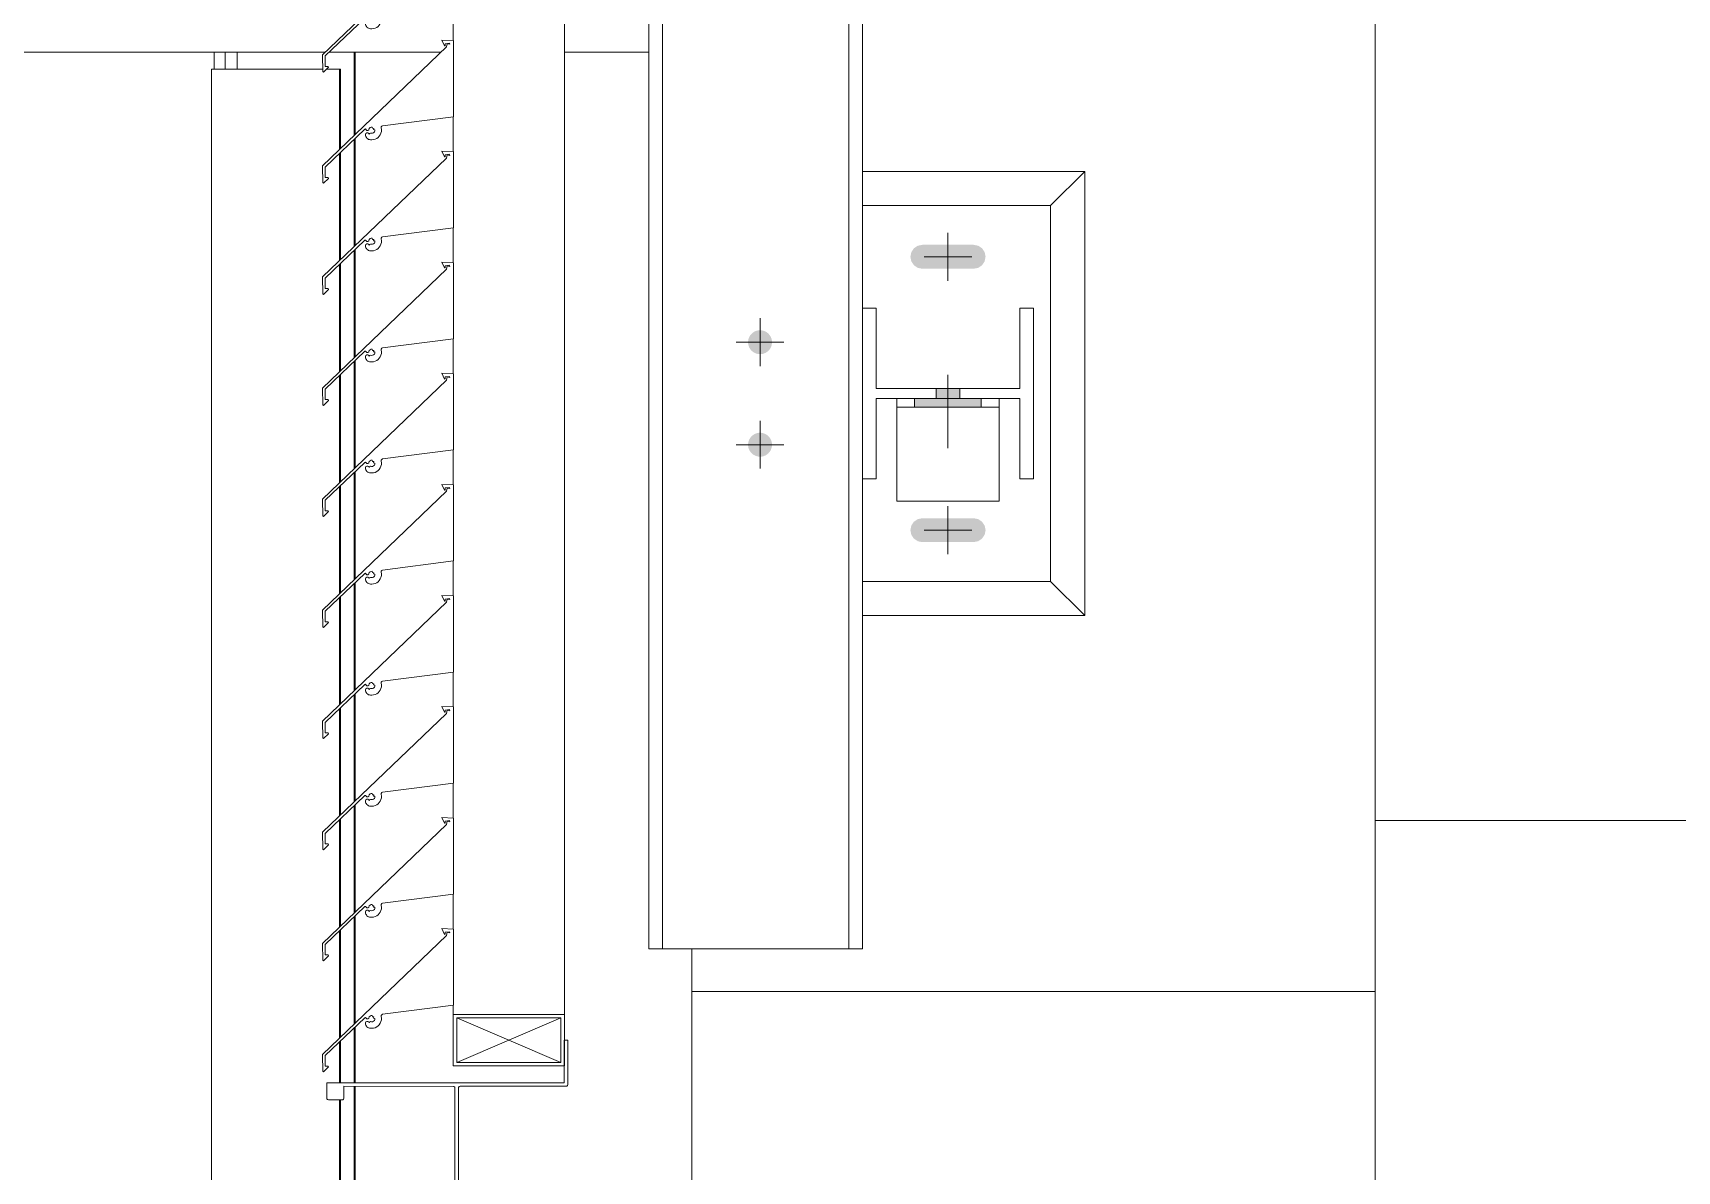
# Model space of a CAD drawing. Header units: millimetres. Extents: x -220592 to 404889, y -217665 to 38245.
# Drawn here: x -985.87 to -976.25, y -1195.44 to -1188.78 of the extents above; entities that cross this region are included whole.
import ezdxf

# ---------------------------------------------------------------- set-up
doc = ezdxf.new("R2010")
doc.units = ezdxf.units.MM
doc.linetypes.add('XKITLINE00', pattern=[0])
doc.layers.add('000 - 0_HIDE_OBJ_FRAMING_DEF_SUB_1', color=1, linetype='Continuous')
doc.layers.add('Part', color=2, linetype='Continuous', lineweight=0)

# ---------------------------------------------------------------- blocks, each defined once
blk = doc.blocks.new('*A13471')
at = {"layer": '000 - 0_HIDE_OBJ_FRAMING_DEF_SUB_1', "linetype": 'XKITLINE00', "lineweight": 0}
blk.add_line((-166.903352, 214.690805), (-166.903352, 242.6885), dxfattribs=at)
blk = doc.blocks.new('*A13473')
at = {"layer": '000 - 0_HIDE_OBJ_FRAMING_DEF_SUB_1', "linetype": 'XKITLINE00', "lineweight": 0}
for p, q in [((-166.903352, 214.690805), (-166.903349, 247.090805)), ((-170.903352, 214.690805), (-170.903352, 214.940805))]:
    blk.add_line(p, q, dxfattribs=at)
blk = doc.blocks.new('*A14626')
at = {"layer": '000 - 0_HIDE_OBJ_FRAMING_DEF_SUB_1', "linetype": 'XKITLINE00', "lineweight": 0}
for p, q in [((-166.903349, 214.690805), (-166.903349, 215.690805)), ((-166.903349, 215.690805), (-87.063349, 215.690805))]:
    blk.add_line(p, q, dxfattribs=at)
blk = doc.blocks.new('*A14683')
at = {"layer": '000 - 0_HIDE_OBJ_FRAMING_DEF_SUB_1', "linetype": 'XKITLINE00', "lineweight": 0}
for p, q in [((-170.903349, 214.690805), (-166.903349, 214.690805)), ((-170.903349, 212.690805), (-170.903349, 214.690805)), ((-166.903349, 214.690805), (-166.903349, 212.690805)), ((-166.903349, 212.690805), (-170.903349, 212.690805))]:
    blk.add_line(p, q, dxfattribs=at)
blk = doc.blocks.new('*A14736')
at = {"layer": '000 - 0_HIDE_OBJ_FRAMING_DEF_SUB_1', "linetype": 'XKITLINE00', "lineweight": 0}
for p, q in [((-171.153485, 242.190805), (-171.153485, 214.940805)), ((-171.073485, 214.940805), (-171.073485, 242.190805)), ((-169.983485, 214.940805), (-169.983485, 242.190805)), ((-169.903485, 218.690805), (-169.903485, 238.690805)), ((-169.903485, 214.940805), (-169.903485, 217.690805)), ((-169.903485, 214.940805), (-171.153485, 214.940805))]:
    blk.add_line(p, q, dxfattribs=at)
blk = doc.blocks.new('*A14750')
at = {"layer": '000 - 0_HIDE_OBJ_FRAMING_DEF_SUB_1', "linetype": 'XKITLINE00', "lineweight": 0}
for p, q in [((-173.697937, 220.088511), (-173.697937, 220.188511)), ((-173.633058, 220.088511), (-173.633058, 220.188511)), ((-173.562852, 220.088511), (-173.562852, 220.188511)), ((-172.87913, 219.699453), (-172.87913, 220.188511)), ((-172.873025, 219.705315), (-172.873025, 220.188511)), ((-173.713199, 207.288511), (-173.713199, 220.088511)), ((-173.713199, 220.088511), (-173.062908, 220.088511)), ((-172.958493, 220.088511), (-173.040701, 220.088511)), ((-172.964598, 219.617389), (-172.964598, 220.088511)), ((-172.958493, 219.62325), (-172.958493, 220.088511)), ((-172.958493, 218.97325), (-172.958493, 219.602286)), ((-172.87913, 219.049453), (-172.87913, 219.678347)), ((-172.873025, 219.055315), (-172.873025, 219.684198)), ((-172.964598, 218.967389), (-172.964598, 219.596435)), ((-172.87913, 218.399453), (-172.87913, 219.028347)), ((-172.873025, 218.405315), (-172.873025, 219.034198)), ((-172.964598, 218.317389), (-172.964598, 218.946435)), ((-172.958493, 218.32325), (-172.958493, 218.952286)), ((-172.87913, 217.749453), (-172.87913, 218.378347)), ((-172.873025, 217.755315), (-172.873025, 218.384198)), ((-172.964598, 217.667389), (-172.964598, 218.296435)), ((-172.958493, 217.67325), (-172.958493, 218.302286)), ((-172.87913, 217.099453), (-172.87913, 217.728347)), ((-172.873025, 217.105315), (-172.873025, 217.734198)), ((-172.964598, 217.017389), (-172.964598, 217.646435)), ((-172.958493, 217.02325), (-172.958493, 217.652286)), ((-172.87913, 216.449453), (-172.87913, 217.078347)), ((-172.873025, 216.455315), (-172.873025, 217.084198)), ((-172.964598, 216.367389), (-172.964598, 216.996435)), ((-172.958493, 216.37325), (-172.958493, 217.002286)), ((-172.87913, 215.799453), (-172.87913, 216.428347)), ((-172.873025, 215.805315), (-172.873025, 216.434198)), ((-172.964598, 215.717389), (-172.964598, 216.346435)), ((-172.958493, 215.72325), (-172.958493, 216.352286)), ((-172.87913, 215.149453), (-172.87913, 215.778347)), ((-172.873025, 215.155315), (-172.873025, 215.784198)), ((-172.964598, 215.067389), (-172.964598, 215.696435)), ((-172.958493, 215.07325), (-172.958493, 215.702286)), ((-172.87913, 214.499453), (-172.87913, 215.128347)), ((-172.873025, 214.505315), (-172.873025, 215.134198)), ((-172.964598, 214.417389), (-172.964598, 215.046435)), ((-172.958493, 214.42325), (-172.958493, 215.052286)), ((-172.87913, 214.156245), (-172.87913, 214.478347)), ((-172.873025, 214.156244), (-172.873025, 214.484198)), ((-172.964598, 214.15626), (-172.964598, 214.396435)), ((-172.958493, 214.156259), (-172.958493, 214.402286)), ((-172.87913, 213.176245), (-172.87913, 214.136174)), ((-172.873025, 213.176244), (-172.873025, 214.136166)), ((-172.964598, 213.256119), (-172.964598, 214.056845)), ((-172.958493, 213.256174), (-172.958493, 214.056899))]:
    blk.add_line(p, q, dxfattribs=at)
blk = doc.blocks.new('*A14761')
at = {"layer": 'Part', "linetype": 'XKITLINE00', "lineweight": 0}
for p, q in [((-171.648652, 214.556249), (-171.648652, 227.756135)), ((-172.298652, 220.256131), (-172.298652, 220.460427)), ((-172.298652, 219.606131), (-172.298652, 219.810427)), ((-172.298652, 218.956131), (-172.298652, 219.160427)), ((-172.298652, 218.306131), (-172.298652, 218.510427)), ((-172.298652, 217.656131), (-172.298652, 217.860427)), ((-172.298652, 217.006131), (-172.298652, 217.210427)), ((-172.298652, 216.356131), (-172.298652, 216.560427)), ((-172.298652, 215.706131), (-172.298652, 215.910427)), ((-172.298652, 215.056131), (-172.298652, 215.260427)), ((-172.298652, 214.556249), (-172.298652, 214.610427))]:
    blk.add_line(p, q, dxfattribs=at)
blk = doc.blocks.new('*A14762')
at = {"layer": '000 - 0_HIDE_OBJ_FRAMING_DEF_SUB_1', "linetype": 'XKITLINE00', "lineweight": 0}
for p, q in [((-169.703485, 218.160805), (-169.703485, 217.560805)), ((-169.103485, 218.160805), (-169.103485, 217.560805)), ((-169.703485, 218.110805), (-169.103485, 218.110805)), ((-169.703485, 217.560805), (-169.103485, 217.560805))]:
    blk.add_line(p, q, dxfattribs=at)
blk = doc.blocks.new('*A14763')
at = {"layer": '000 - 0_HIDE_OBJ_FRAMING_DEF_SUB_1', "linetype": 'XKITLINE00', "lineweight": 0}
for p, q in [((-168.803485, 219.290805), (-169.903485, 219.290805)), ((-168.803485, 217.090805), (-168.803485, 219.290805)), ((-169.903485, 217.090805), (-168.803485, 217.090805))]:
    blk.add_line(p, q, dxfattribs=at)
blk = doc.blocks.new('*A14764')
at = {"layer": '000 - 0_HIDE_OBJ_FRAMING_DEF_SUB_1', "linetype": 'XKITLINE00', "lineweight": 0}
for p, q in [((-168.603485, 219.490805), (-169.903485, 219.490805)), ((-168.803485, 219.290805), (-168.603485, 219.490805)), ((-168.603485, 219.490805), (-168.603485, 216.890805)), ((-168.803485, 217.090805), (-168.603485, 216.890805)), ((-168.603485, 216.890805), (-169.903485, 216.890805))]:
    blk.add_line(p, q, dxfattribs=at)
blk = doc.blocks.new('*A14765')
at = {"layer": '000 - 0_HIDE_OBJ_FRAMING_DEF_SUB_1'}
for points in [[(-169.6182, 218.964), (-169.6235, 218.9908), (-169.6182, 219.0176), (-169.603, 219.0403), (-169.5803, 219.0555), (-169.5535, 219.0608), (-169.2535, 219.0608), (-169.2267, 219.0555), (-169.204, 219.0403), (-169.1888, 219.0176), (-169.1835, 218.9908), (-169.1888, 218.964), (-169.204, 218.9413), (-169.2267, 218.9261), (-169.2535, 218.9208), (-169.5535, 218.9208), (-169.5803, 218.9261), (-169.603, 218.9413)], [(-169.6182, 217.364), (-169.6235, 217.3908), (-169.6182, 217.4176), (-169.603, 217.4403), (-169.5803, 217.4555), (-169.5535, 217.4608), (-169.2535, 217.4608), (-169.2267, 217.4555), (-169.204, 217.4403), (-169.1888, 217.4176), (-169.1835, 217.3908), (-169.1888, 217.364), (-169.204, 217.3413), (-169.2267, 217.3261), (-169.2535, 217.3208), (-169.5535, 217.3208), (-169.5803, 217.3261), (-169.603, 217.3413)]]:
    blk.add_hatch(color=256, dxfattribs=at).paths.add_polyline_path(points, flags=17)
at = {"layer": '000 - 0_HIDE_OBJ_FRAMING_DEF_SUB_1', "linetype": 'XKITLINE00', "lineweight": 0}
for p, q in [((-169.4035, 218.8508), (-169.4035, 219.1308)), ((-169.2635, 218.9908), (-169.5435, 218.9908)), ((-169.4035, 217.2508), (-169.4035, 217.5308)), ((-169.2635, 217.3908), (-169.5435, 217.3908))]:
    blk.add_line(p, q, dxfattribs=at)
blk = doc.blocks.new('*A14766')
at = {"layer": '000 - 0_HIDE_OBJ_FRAMING_DEF_SUB_1'}
for points in [[(-169.2085, 218.1608), (-169.2085, 218.1108), (-169.5985, 218.1108), (-169.5985, 218.1608)], [(-169.3335, 218.2208), (-169.3335, 218.1608), (-169.4735, 218.1608), (-169.4735, 218.2208)]]:
    blk.add_hatch(color=256, dxfattribs=at).paths.add_polyline_path(points, flags=17)
at = {"layer": '000 - 0_HIDE_OBJ_FRAMING_DEF_SUB_1', "linetype": 'XKITLINE00', "lineweight": 0}
for p, q in [((-169.4035, 218.3), (-169.4035, 217.8708)), ((-169.5985, 218.1608), (-169.5985, 218.1108)), ((-169.4735, 218.2208), (-169.4735, 218.1608)), ((-169.3335, 218.2208), (-169.3335, 218.1608)), ((-169.2085, 218.1608), (-169.2085, 218.1108))]:
    blk.add_line(p, q, dxfattribs=at)
blk = doc.blocks.new('*A14771')
at = {"layer": '000 - 0_HIDE_OBJ_FRAMING_DEF_SUB_1'}
for points in [[(-170.5103, 218.4211), (-170.5171, 218.4221), (-170.5238, 218.4238), (-170.5303, 218.4261), (-170.5365, 218.4291), (-170.5424, 218.4326), (-170.5479, 218.4367), (-170.553, 218.4413), (-170.5576, 218.4464), (-170.5617, 218.4519), (-170.5652, 218.4578), (-170.5682, 218.464), (-170.5705, 218.4705), (-170.5721, 218.4771), (-170.5731, 218.4839), (-170.5735, 218.4908), (-170.5731, 218.4977), (-170.5721, 218.5045), (-170.5705, 218.5111), (-170.5682, 218.5176), (-170.5652, 218.5238), (-170.5617, 218.5297), (-170.5576, 218.5352), (-170.553, 218.5403), (-170.5479, 218.5449), (-170.5424, 218.549), (-170.5365, 218.5525), (-170.5303, 218.5555), (-170.5238, 218.5578), (-170.5171, 218.5595), (-170.5103, 218.5605), (-170.5035, 218.5608), (-170.4966, 218.5605), (-170.4898, 218.5595), (-170.4832, 218.5578), (-170.4767, 218.5555), (-170.4705, 218.5525), (-170.4646, 218.549), (-170.4591, 218.5449), (-170.454, 218.5403), (-170.4494, 218.5352), (-170.4453, 218.5297), (-170.4418, 218.5238), (-170.4388, 218.5176), (-170.4365, 218.5111), (-170.4348, 218.5045), (-170.4338, 218.4977), (-170.4335, 218.4908), (-170.4338, 218.4839), (-170.4348, 218.4771), (-170.4365, 218.4705), (-170.4388, 218.464), (-170.4418, 218.4578), (-170.4453, 218.4519), (-170.4494, 218.4464), (-170.454, 218.4413), (-170.4591, 218.4367), (-170.4646, 218.4326), (-170.4705, 218.4291), (-170.4767, 218.4261), (-170.4832, 218.4238), (-170.4898, 218.4221), (-170.4966, 218.4211), (-170.5035, 218.4208)], [(-170.5103, 217.8211), (-170.5171, 217.8221), (-170.5238, 217.8238), (-170.5303, 217.8261), (-170.5365, 217.8291), (-170.5424, 217.8326), (-170.5479, 217.8367), (-170.553, 217.8413), (-170.5576, 217.8464), (-170.5617, 217.8519), (-170.5652, 217.8578), (-170.5682, 217.864), (-170.5705, 217.8705), (-170.5721, 217.8771), (-170.5731, 217.8839), (-170.5735, 217.8908), (-170.5731, 217.8977), (-170.5721, 217.9045), (-170.5705, 217.9111), (-170.5682, 217.9176), (-170.5652, 217.9238), (-170.5617, 217.9297), (-170.5576, 217.9352), (-170.553, 217.9403), (-170.5479, 217.9449), (-170.5424, 217.949), (-170.5365, 217.9525), (-170.5303, 217.9555), (-170.5238, 217.9578), (-170.5171, 217.9595), (-170.5103, 217.9605), (-170.5035, 217.9608), (-170.4966, 217.9605), (-170.4898, 217.9595), (-170.4832, 217.9578), (-170.4767, 217.9555), (-170.4705, 217.9525), (-170.4646, 217.949), (-170.4591, 217.9449), (-170.454, 217.9403), (-170.4494, 217.9352), (-170.4453, 217.9297), (-170.4418, 217.9238), (-170.4388, 217.9176), (-170.4365, 217.9111), (-170.4348, 217.9045), (-170.4338, 217.8977), (-170.4335, 217.8908), (-170.4338, 217.8839), (-170.4348, 217.8771), (-170.4365, 217.8705), (-170.4388, 217.864), (-170.4418, 217.8578), (-170.4453, 217.8519), (-170.4494, 217.8464), (-170.454, 217.8413), (-170.4591, 217.8367), (-170.4646, 217.8326), (-170.4705, 217.8291), (-170.4767, 217.8261), (-170.4832, 217.8238), (-170.4898, 217.8221), (-170.4966, 217.8211), (-170.5035, 217.8208)]]:
    blk.add_hatch(color=256, dxfattribs=at).paths.add_polyline_path(points, flags=17)
at = {"layer": '000 - 0_HIDE_OBJ_FRAMING_DEF_SUB_1', "linetype": 'XKITLINE00', "lineweight": 0}
for p, q in [((-170.5035, 218.3508), (-170.5035, 218.6308)), ((-170.3635, 218.4908), (-170.6435, 218.4908)), ((-170.5035, 217.7508), (-170.5035, 218.0308)), ((-170.3635, 217.8908), (-170.6435, 217.8908))]:
    blk.add_line(p, q, dxfattribs=at)
blk = doc.blocks.new('*A14773')
at = {"layer": '000 - 0_HIDE_OBJ_FRAMING_DEF_SUB_1', "linetype": 'XKITLINE00', "lineweight": 0}
for p, q in [((-169.823485, 218.690805), (-169.903485, 218.690805)), ((-169.903485, 218.690805), (-169.903485, 217.690805)), ((-169.823485, 218.220805), (-169.823485, 218.690805)), ((-168.903485, 218.690805), (-168.983485, 218.690805)), ((-168.983485, 218.690805), (-168.983485, 218.220805)), ((-168.903485, 217.690805), (-168.903485, 218.690805)), ((-168.983485, 218.220805), (-169.823485, 218.220805)), ((-169.823485, 217.690805), (-169.823485, 218.160805)), ((-169.823485, 218.160805), (-168.983485, 218.160805)), ((-168.983485, 218.160805), (-168.983485, 217.690805)), ((-169.903485, 217.690805), (-169.823485, 217.690805)), ((-168.983485, 217.690805), (-168.903485, 217.690805))]:
    blk.add_line(p, q, dxfattribs=at)
blk = doc.blocks.new('*A14790')
at = {"layer": '000 - 0_HIDE_OBJ_FRAMING_DEF_SUB_1', "linetype": 'XKITLINE00', "lineweight": 0}
for p, q in [((-184.211249, 220.188511), (-173.046746, 220.188511)), ((-173.025037, 220.188511), (-172.369788, 220.188511)), ((-171.648652, 220.188511), (-171.153485, 220.188511))]:
    blk.add_line(p, q, dxfattribs=at)
blk = doc.blocks.new('*A14820')
at = {"layer": 'Part', "linetype": 'XKITLINE00', "lineweight": 0}
for p, q in [((-172.338255, 215.018789), (-173.063377, 214.322543)), ((-172.298462, 215.056123), (-172.366148, 215.058745)), ((-172.366148, 215.058745), (-172.350613, 215.025258)), ((-172.350613, 215.025258), (-172.34549, 215.02567)), ((-172.34549, 215.02567), (-172.345361, 215.037861)), ((-172.345361, 215.037861), (-172.320378, 215.041001)), ((-172.335358, 215.037332), (-172.338255, 215.018789)), ((-172.335358, 215.037332), (-172.318342, 215.034428)), ((-172.320378, 215.041001), (-172.318342, 215.034428)), ((-172.298455, 214.610453), (-172.298462, 215.056123)), ((-172.712461, 214.557423), (-172.298455, 214.610453)), ((-173.048341, 214.316176), (-172.817326, 214.537579)), ((-172.817326, 214.537579), (-172.812166, 214.538671)), ((-172.810019, 214.512761), (-172.812659, 214.507287)), ((-172.812659, 214.507287), (-172.812163, 214.499517)), ((-172.812166, 214.538671), (-172.808512, 214.534044)), ((-172.804875, 214.515998), (-172.810019, 214.512761)), ((-172.808512, 214.534044), (-172.804048, 214.53019)), ((-172.798797, 214.51601), (-172.804875, 214.515998)), ((-172.804048, 214.53019), (-172.798154, 214.530396)), ((-172.793641, 214.512792), (-172.798797, 214.51601)), ((-172.798154, 214.530396), (-172.793971, 214.534553)), ((-172.793971, 214.534553), (-172.790857, 214.542126)), ((-172.790699, 214.50732), (-172.793641, 214.512792)), ((-172.790857, 214.542126), (-172.78619, 214.546913)), ((-172.788669, 214.512301), (-172.790699, 214.50732)), ((-172.783858, 214.514708), (-172.788669, 214.512301)), ((-172.78619, 214.546913), (-172.780114, 214.549703)), ((-172.77794, 214.513803), (-172.783858, 214.514708)), ((-172.780114, 214.549703), (-172.773442, 214.550125)), ((-172.77144, 214.514147), (-172.77794, 214.513803)), ((-172.773442, 214.550125), (-172.77112, 214.542735)), ((-172.765472, 214.516745), (-172.77144, 214.514147)), ((-172.77112, 214.542735), (-172.763955, 214.541791)), ((-172.76079, 214.521267), (-172.765472, 214.516745)), ((-172.763955, 214.541791), (-172.765124, 214.534731)), ((-172.765124, 214.534731), (-172.757418, 214.533625)), ((-172.757988, 214.527141), (-172.76079, 214.521267)), ((-172.757418, 214.533625), (-172.757988, 214.527141)), ((-172.731662, 214.49681), (-172.726022, 214.50536)), ((-172.726022, 214.50536), (-172.722024, 214.51479)), ((-172.722024, 214.51479), (-172.719801, 214.524789)), ((-172.720912, 214.545159), (-172.720672, 214.550681)), ((-172.719426, 214.535025), (-172.720912, 214.545159)), ((-172.720672, 214.550681), (-172.717536, 214.555233)), ((-172.719801, 214.524789), (-172.719426, 214.535025)), ((-172.717536, 214.555233), (-172.712461, 214.557423)), ((-172.812163, 214.499517), (-172.810428, 214.494021)), ((-172.810428, 214.494021), (-172.807674, 214.488958)), ((-172.807674, 214.488958), (-172.804002, 214.484515)), ((-172.804002, 214.484515), (-172.799549, 214.480857)), ((-172.799549, 214.480857), (-172.794479, 214.478117)), ((-172.794479, 214.478117), (-172.788978, 214.476398)), ((-172.788978, 214.476398), (-172.78325, 214.475762)), ((-172.78325, 214.475762), (-172.776451, 214.475664)), ((-172.776451, 214.475664), (-172.766238, 214.476449)), ((-172.766238, 214.476449), (-172.756337, 214.479072)), ((-172.756337, 214.479072), (-172.747074, 214.483445)), ((-172.747074, 214.483445), (-172.738758, 214.489423)), ((-172.738758, 214.489423), (-172.731662, 214.49681)), ((-173.063377, 214.322543), (-173.062824, 214.223392)), ((-173.047999, 214.25483), (-173.048341, 214.316176)), ((-173.062824, 214.223392), (-173.058143, 214.220923)), ((-173.058143, 214.220923), (-173.029494, 214.249812)), ((-173.030579, 214.254733), (-173.047999, 214.25483)), ((-173.029494, 214.249812), (-173.030579, 214.254733))]:
    blk.add_line(p, q, dxfattribs=at)
blk = doc.blocks.new('*A14821')
at = {"layer": 'Part', "linetype": 'XKITLINE00', "lineweight": 0}
for p, q in [((-172.338255, 215.668789), (-173.063377, 214.972543)), ((-172.298462, 215.706123), (-172.366148, 215.708745)), ((-172.366148, 215.708745), (-172.350613, 215.675258)), ((-172.350613, 215.675258), (-172.34549, 215.67567)), ((-172.34549, 215.67567), (-172.345361, 215.687861)), ((-172.345361, 215.687861), (-172.320378, 215.691001)), ((-172.335358, 215.687332), (-172.338255, 215.668789)), ((-172.335358, 215.687332), (-172.318342, 215.684428)), ((-172.320378, 215.691001), (-172.318342, 215.684428)), ((-172.298455, 215.260453), (-172.298462, 215.706123)), ((-173.048341, 214.966176), (-172.817326, 215.187579)), ((-172.817326, 215.187579), (-172.812166, 215.188671)), ((-172.812166, 215.188671), (-172.808512, 215.184044)), ((-172.808512, 215.184044), (-172.804048, 215.18019)), ((-172.804048, 215.18019), (-172.798154, 215.180396)), ((-172.798154, 215.180396), (-172.793971, 215.184553)), ((-172.793971, 215.184553), (-172.790857, 215.192126)), ((-172.790857, 215.192126), (-172.78619, 215.196913)), ((-172.78619, 215.196913), (-172.780114, 215.199703)), ((-172.780114, 215.199703), (-172.773442, 215.200125)), ((-172.773442, 215.200125), (-172.77112, 215.192735)), ((-172.77112, 215.192735), (-172.763955, 215.191791)), ((-172.763955, 215.191791), (-172.765124, 215.184731)), ((-172.765124, 215.184731), (-172.757418, 215.183625)), ((-172.757988, 215.177141), (-172.76079, 215.171267)), ((-172.757418, 215.183625), (-172.757988, 215.177141)), ((-172.720912, 215.195159), (-172.720672, 215.200681)), ((-172.719426, 215.185025), (-172.720912, 215.195159)), ((-172.720672, 215.200681), (-172.717536, 215.205233)), ((-172.719801, 215.174789), (-172.719426, 215.185025)), ((-172.717536, 215.205233), (-172.712461, 215.207423)), ((-172.712461, 215.207423), (-172.298455, 215.260453)), ((-172.810019, 215.162761), (-172.812659, 215.157287)), ((-172.812659, 215.157287), (-172.812163, 215.149517)), ((-172.812163, 215.149517), (-172.810428, 215.144021)), ((-172.810428, 215.144021), (-172.807674, 215.138958)), ((-172.804875, 215.165998), (-172.810019, 215.162761)), ((-172.807674, 215.138958), (-172.804002, 215.134515)), ((-172.798797, 215.16601), (-172.804875, 215.165998)), ((-172.804002, 215.134515), (-172.799549, 215.130857)), ((-172.799549, 215.130857), (-172.794479, 215.128117)), ((-172.793641, 215.162792), (-172.798797, 215.16601)), ((-172.794479, 215.128117), (-172.788978, 215.126398)), ((-172.790699, 215.15732), (-172.793641, 215.162792)), ((-172.788669, 215.162301), (-172.790699, 215.15732)), ((-172.788978, 215.126398), (-172.78325, 215.125762)), ((-172.783858, 215.164708), (-172.788669, 215.162301)), ((-172.77794, 215.163803), (-172.783858, 215.164708)), ((-172.78325, 215.125762), (-172.776451, 215.125664)), ((-172.77144, 215.164147), (-172.77794, 215.163803)), ((-172.776451, 215.125664), (-172.766238, 215.126449)), ((-172.765472, 215.166745), (-172.77144, 215.164147)), ((-172.766238, 215.126449), (-172.756337, 215.129072)), ((-172.76079, 215.171267), (-172.765472, 215.166745)), ((-172.756337, 215.129072), (-172.747074, 215.133445)), ((-172.747074, 215.133445), (-172.738758, 215.139423)), ((-172.738758, 215.139423), (-172.731662, 215.14681)), ((-172.731662, 215.14681), (-172.726022, 215.15536)), ((-172.726022, 215.15536), (-172.722024, 215.16479)), ((-172.722024, 215.16479), (-172.719801, 215.174789)), ((-173.063377, 214.972543), (-173.062824, 214.873392)), ((-173.058143, 214.870923), (-173.029494, 214.899812)), ((-173.047999, 214.90483), (-173.048341, 214.966176)), ((-173.030579, 214.904733), (-173.047999, 214.90483)), ((-173.029494, 214.899812), (-173.030579, 214.904733)), ((-173.062824, 214.873392), (-173.058143, 214.870923))]:
    blk.add_line(p, q, dxfattribs=at)
blk = doc.blocks.new('*A14822')
at = {"layer": 'Part', "linetype": 'XKITLINE00', "lineweight": 0}
for p, q in [((-172.298462, 216.356123), (-172.366148, 216.358745)), ((-172.366148, 216.358745), (-172.350613, 216.325258)), ((-172.34549, 216.32567), (-172.345361, 216.337861)), ((-172.345361, 216.337861), (-172.320378, 216.341001)), ((-172.335358, 216.337332), (-172.338255, 216.318789)), ((-172.335358, 216.337332), (-172.318342, 216.334428)), ((-172.320378, 216.341001), (-172.318342, 216.334428)), ((-172.298455, 215.910453), (-172.298462, 216.356123)), ((-172.338255, 216.318789), (-173.063377, 215.622543)), ((-172.350613, 216.325258), (-172.34549, 216.32567)), ((-172.78619, 215.846913), (-172.780114, 215.849703)), ((-172.780114, 215.849703), (-172.773442, 215.850125)), ((-172.773442, 215.850125), (-172.77112, 215.842735)), ((-172.720912, 215.845159), (-172.720672, 215.850681)), ((-172.720672, 215.850681), (-172.717536, 215.855233)), ((-172.717536, 215.855233), (-172.712461, 215.857423)), ((-172.712461, 215.857423), (-172.298455, 215.910453)), ((-173.048341, 215.616176), (-172.817326, 215.837579)), ((-172.817326, 215.837579), (-172.812166, 215.838671)), ((-172.810019, 215.812761), (-172.812659, 215.807287)), ((-172.812659, 215.807287), (-172.812163, 215.799517)), ((-172.812166, 215.838671), (-172.808512, 215.834044)), ((-172.812163, 215.799517), (-172.810428, 215.794021)), ((-172.810428, 215.794021), (-172.807674, 215.788958)), ((-172.804875, 215.815998), (-172.810019, 215.812761)), ((-172.808512, 215.834044), (-172.804048, 215.83019)), ((-172.807674, 215.788958), (-172.804002, 215.784515)), ((-172.798797, 215.81601), (-172.804875, 215.815998)), ((-172.804048, 215.83019), (-172.798154, 215.830396)), ((-172.804002, 215.784515), (-172.799549, 215.780857)), ((-172.799549, 215.780857), (-172.794479, 215.778117)), ((-172.793641, 215.812792), (-172.798797, 215.81601)), ((-172.798154, 215.830396), (-172.793971, 215.834553)), ((-172.794479, 215.778117), (-172.788978, 215.776398)), ((-172.793971, 215.834553), (-172.790857, 215.842126)), ((-172.790699, 215.80732), (-172.793641, 215.812792)), ((-172.790857, 215.842126), (-172.78619, 215.846913)), ((-172.788669, 215.812301), (-172.790699, 215.80732)), ((-172.788978, 215.776398), (-172.78325, 215.775762)), ((-172.783858, 215.814708), (-172.788669, 215.812301)), ((-172.77794, 215.813803), (-172.783858, 215.814708)), ((-172.78325, 215.775762), (-172.776451, 215.775664)), ((-172.77144, 215.814147), (-172.77794, 215.813803)), ((-172.776451, 215.775664), (-172.766238, 215.776449)), ((-172.765472, 215.816745), (-172.77144, 215.814147)), ((-172.77112, 215.842735), (-172.763955, 215.841791)), ((-172.766238, 215.776449), (-172.756337, 215.779072)), ((-172.76079, 215.821267), (-172.765472, 215.816745)), ((-172.763955, 215.841791), (-172.765124, 215.834731)), ((-172.765124, 215.834731), (-172.757418, 215.833625)), ((-172.757988, 215.827141), (-172.76079, 215.821267)), ((-172.757418, 215.833625), (-172.757988, 215.827141)), ((-172.756337, 215.779072), (-172.747074, 215.783445)), ((-172.747074, 215.783445), (-172.738758, 215.789423)), ((-172.738758, 215.789423), (-172.731662, 215.79681)), ((-172.731662, 215.79681), (-172.726022, 215.80536)), ((-172.726022, 215.80536), (-172.722024, 215.81479)), ((-172.722024, 215.81479), (-172.719801, 215.824789)), ((-172.719426, 215.835025), (-172.720912, 215.845159)), ((-172.719801, 215.824789), (-172.719426, 215.835025)), ((-173.063377, 215.622543), (-173.062824, 215.523392)), ((-173.047999, 215.55483), (-173.048341, 215.616176)), ((-173.062824, 215.523392), (-173.058143, 215.520923)), ((-173.058143, 215.520923), (-173.029494, 215.549812)), ((-173.030579, 215.554733), (-173.047999, 215.55483)), ((-173.029494, 215.549812), (-173.030579, 215.554733))]:
    blk.add_line(p, q, dxfattribs=at)
blk = doc.blocks.new('*A14823')
at = {"layer": 'Part', "linetype": 'XKITLINE00', "lineweight": 0}
for p, q in [((-172.298462, 217.006123), (-172.366148, 217.008745)), ((-172.366148, 217.008745), (-172.350613, 216.975258)), ((-172.298455, 216.560453), (-172.298462, 217.006123)), ((-172.338255, 216.968789), (-173.063377, 216.272543)), ((-172.350613, 216.975258), (-172.34549, 216.97567)), ((-172.34549, 216.97567), (-172.345361, 216.987861)), ((-172.345361, 216.987861), (-172.320378, 216.991001)), ((-172.335358, 216.987332), (-172.338255, 216.968789)), ((-172.335358, 216.987332), (-172.318342, 216.984428)), ((-172.320378, 216.991001), (-172.318342, 216.984428)), ((-172.712461, 216.507423), (-172.298455, 216.560453)), ((-173.048341, 216.266176), (-172.817326, 216.487579)), ((-172.817326, 216.487579), (-172.812166, 216.488671)), ((-172.810019, 216.462761), (-172.812659, 216.457287)), ((-172.812659, 216.457287), (-172.812163, 216.449517)), ((-172.812166, 216.488671), (-172.808512, 216.484044)), ((-172.812163, 216.449517), (-172.810428, 216.444021)), ((-172.810428, 216.444021), (-172.807674, 216.438958)), ((-172.804875, 216.465998), (-172.810019, 216.462761)), ((-172.808512, 216.484044), (-172.804048, 216.48019)), ((-172.807674, 216.438958), (-172.804002, 216.434515)), ((-172.798797, 216.46601), (-172.804875, 216.465998)), ((-172.804048, 216.48019), (-172.798154, 216.480396)), ((-172.804002, 216.434515), (-172.799549, 216.430857)), ((-172.799549, 216.430857), (-172.794479, 216.428117)), ((-172.793641, 216.462792), (-172.798797, 216.46601)), ((-172.798154, 216.480396), (-172.793971, 216.484553)), ((-172.794479, 216.428117), (-172.788978, 216.426398)), ((-172.793971, 216.484553), (-172.790857, 216.492126)), ((-172.790699, 216.45732), (-172.793641, 216.462792)), ((-172.790857, 216.492126), (-172.78619, 216.496913)), ((-172.788669, 216.462301), (-172.790699, 216.45732)), ((-172.788978, 216.426398), (-172.78325, 216.425762)), ((-172.783858, 216.464708), (-172.788669, 216.462301)), ((-172.78619, 216.496913), (-172.780114, 216.499703)), ((-172.77794, 216.463803), (-172.783858, 216.464708)), ((-172.780114, 216.499703), (-172.773442, 216.500125)), ((-172.77144, 216.464147), (-172.77794, 216.463803)), ((-172.776451, 216.425664), (-172.766238, 216.426449)), ((-172.773442, 216.500125), (-172.77112, 216.492735)), ((-172.765472, 216.466745), (-172.77144, 216.464147)), ((-172.77112, 216.492735), (-172.763955, 216.491791)), ((-172.766238, 216.426449), (-172.756337, 216.429072)), ((-172.76079, 216.471267), (-172.765472, 216.466745)), ((-172.763955, 216.491791), (-172.765124, 216.484731)), ((-172.765124, 216.484731), (-172.757418, 216.483625)), ((-172.757988, 216.477141), (-172.76079, 216.471267)), ((-172.757418, 216.483625), (-172.757988, 216.477141)), ((-172.756337, 216.429072), (-172.747074, 216.433445)), ((-172.747074, 216.433445), (-172.738758, 216.439423)), ((-172.738758, 216.439423), (-172.731662, 216.44681)), ((-172.731662, 216.44681), (-172.726022, 216.45536)), ((-172.726022, 216.45536), (-172.722024, 216.46479)), ((-172.722024, 216.46479), (-172.719801, 216.474789)), ((-172.720912, 216.495159), (-172.720672, 216.500681)), ((-172.719426, 216.485025), (-172.720912, 216.495159)), ((-172.720672, 216.500681), (-172.717536, 216.505233)), ((-172.719801, 216.474789), (-172.719426, 216.485025)), ((-172.717536, 216.505233), (-172.712461, 216.507423)), ((-172.78325, 216.425762), (-172.776451, 216.425664)), ((-173.063377, 216.272543), (-173.062824, 216.173392)), ((-173.047999, 216.20483), (-173.048341, 216.266176)), ((-173.062824, 216.173392), (-173.058143, 216.170923)), ((-173.058143, 216.170923), (-173.029494, 216.199812)), ((-173.030579, 216.204733), (-173.047999, 216.20483)), ((-173.029494, 216.199812), (-173.030579, 216.204733))]:
    blk.add_line(p, q, dxfattribs=at)
blk = doc.blocks.new('*A14824')
at = {"layer": 'Part', "linetype": 'XKITLINE00', "lineweight": 0}
for p, q in [((-172.338255, 217.618789), (-173.063377, 216.922543)), ((-172.298462, 217.656123), (-172.366148, 217.658745)), ((-172.366148, 217.658745), (-172.350613, 217.625258)), ((-172.350613, 217.625258), (-172.34549, 217.62567)), ((-172.34549, 217.62567), (-172.345361, 217.637861)), ((-172.345361, 217.637861), (-172.320378, 217.641001)), ((-172.335358, 217.637332), (-172.338255, 217.618789)), ((-172.335358, 217.637332), (-172.318342, 217.634428)), ((-172.320378, 217.641001), (-172.318342, 217.634428)), ((-172.298455, 217.210453), (-172.298462, 217.656123)), ((-172.712461, 217.157423), (-172.298455, 217.210453)), ((-173.048341, 216.916176), (-172.817326, 217.137579)), ((-172.817326, 217.137579), (-172.812166, 217.138671)), ((-172.810019, 217.112761), (-172.812659, 217.107287)), ((-172.812659, 217.107287), (-172.812163, 217.099517)), ((-172.812166, 217.138671), (-172.808512, 217.134044)), ((-172.804875, 217.115998), (-172.810019, 217.112761)), ((-172.808512, 217.134044), (-172.804048, 217.13019)), ((-172.798797, 217.11601), (-172.804875, 217.115998)), ((-172.804048, 217.13019), (-172.798154, 217.130396)), ((-172.793641, 217.112792), (-172.798797, 217.11601)), ((-172.798154, 217.130396), (-172.793971, 217.134553)), ((-172.793971, 217.134553), (-172.790857, 217.142126)), ((-172.790699, 217.10732), (-172.793641, 217.112792)), ((-172.790857, 217.142126), (-172.78619, 217.146913)), ((-172.788669, 217.112301), (-172.790699, 217.10732)), ((-172.783858, 217.114708), (-172.788669, 217.112301)), ((-172.78619, 217.146913), (-172.780114, 217.149703)), ((-172.77794, 217.113803), (-172.783858, 217.114708)), ((-172.780114, 217.149703), (-172.773442, 217.150125)), ((-172.77144, 217.114147), (-172.77794, 217.113803)), ((-172.773442, 217.150125), (-172.77112, 217.142735)), ((-172.765472, 217.116745), (-172.77144, 217.114147)), ((-172.77112, 217.142735), (-172.763955, 217.141791)), ((-172.76079, 217.121267), (-172.765472, 217.116745)), ((-172.763955, 217.141791), (-172.765124, 217.134731)), ((-172.765124, 217.134731), (-172.757418, 217.133625)), ((-172.757988, 217.127141), (-172.76079, 217.121267)), ((-172.757418, 217.133625), (-172.757988, 217.127141)), ((-172.731662, 217.09681), (-172.726022, 217.10536)), ((-172.726022, 217.10536), (-172.722024, 217.11479)), ((-172.722024, 217.11479), (-172.719801, 217.124789)), ((-172.720912, 217.145159), (-172.720672, 217.150681)), ((-172.719426, 217.135025), (-172.720912, 217.145159)), ((-172.720672, 217.150681), (-172.717536, 217.155233)), ((-172.719801, 217.124789), (-172.719426, 217.135025)), ((-172.717536, 217.155233), (-172.712461, 217.157423)), ((-172.812163, 217.099517), (-172.810428, 217.094021)), ((-172.810428, 217.094021), (-172.807674, 217.088958)), ((-172.807674, 217.088958), (-172.804002, 217.084515)), ((-172.804002, 217.084515), (-172.799549, 217.080857)), ((-172.799549, 217.080857), (-172.794479, 217.078117)), ((-172.794479, 217.078117), (-172.788978, 217.076398)), ((-172.788978, 217.076398), (-172.78325, 217.075762)), ((-172.78325, 217.075762), (-172.776451, 217.075664)), ((-172.776451, 217.075664), (-172.766238, 217.076449)), ((-172.766238, 217.076449), (-172.756337, 217.079072)), ((-172.756337, 217.079072), (-172.747074, 217.083445)), ((-172.747074, 217.083445), (-172.738758, 217.089423)), ((-172.738758, 217.089423), (-172.731662, 217.09681)), ((-173.063377, 216.922543), (-173.062824, 216.823392)), ((-173.047999, 216.85483), (-173.048341, 216.916176)), ((-173.062824, 216.823392), (-173.058143, 216.820923)), ((-173.058143, 216.820923), (-173.029494, 216.849812)), ((-173.030579, 216.854733), (-173.047999, 216.85483)), ((-173.029494, 216.849812), (-173.030579, 216.854733))]:
    blk.add_line(p, q, dxfattribs=at)
blk = doc.blocks.new('*A14825')
at = {"layer": 'Part', "linetype": 'XKITLINE00', "lineweight": 0}
for p, q in [((-172.338255, 218.268789), (-173.063377, 217.572543)), ((-172.298462, 218.306123), (-172.366148, 218.308745)), ((-172.366148, 218.308745), (-172.350613, 218.275258)), ((-172.350613, 218.275258), (-172.34549, 218.27567)), ((-172.34549, 218.27567), (-172.345361, 218.287861)), ((-172.345361, 218.287861), (-172.320378, 218.291001)), ((-172.335358, 218.287332), (-172.338255, 218.268789)), ((-172.335358, 218.287332), (-172.318342, 218.284428)), ((-172.320378, 218.291001), (-172.318342, 218.284428)), ((-172.298455, 217.860453), (-172.298462, 218.306123)), ((-173.048341, 217.566176), (-172.817326, 217.787579)), ((-172.817326, 217.787579), (-172.812166, 217.788671)), ((-172.812166, 217.788671), (-172.808512, 217.784044)), ((-172.808512, 217.784044), (-172.804048, 217.78019)), ((-172.804048, 217.78019), (-172.798154, 217.780396)), ((-172.798154, 217.780396), (-172.793971, 217.784553)), ((-172.793971, 217.784553), (-172.790857, 217.792126)), ((-172.790857, 217.792126), (-172.78619, 217.796913)), ((-172.78619, 217.796913), (-172.780114, 217.799703)), ((-172.780114, 217.799703), (-172.773442, 217.800125)), ((-172.773442, 217.800125), (-172.77112, 217.792735)), ((-172.77112, 217.792735), (-172.763955, 217.791791)), ((-172.763955, 217.791791), (-172.765124, 217.784731)), ((-172.765124, 217.784731), (-172.757418, 217.783625)), ((-172.757988, 217.777141), (-172.76079, 217.771267)), ((-172.757418, 217.783625), (-172.757988, 217.777141)), ((-172.722024, 217.76479), (-172.719801, 217.774789)), ((-172.720912, 217.795159), (-172.720672, 217.800681)), ((-172.719426, 217.785025), (-172.720912, 217.795159)), ((-172.720672, 217.800681), (-172.717536, 217.805233)), ((-172.719801, 217.774789), (-172.719426, 217.785025)), ((-172.717536, 217.805233), (-172.712461, 217.807423)), ((-172.712461, 217.807423), (-172.298455, 217.860453)), ((-172.810019, 217.762761), (-172.812659, 217.757287)), ((-172.812659, 217.757287), (-172.812163, 217.749517)), ((-172.812163, 217.749517), (-172.810428, 217.744021)), ((-172.810428, 217.744021), (-172.807674, 217.738958)), ((-172.804875, 217.765998), (-172.810019, 217.762761)), ((-172.807674, 217.738958), (-172.804002, 217.734515)), ((-172.798797, 217.76601), (-172.804875, 217.765998)), ((-172.804002, 217.734515), (-172.799549, 217.730857)), ((-172.799549, 217.730857), (-172.794479, 217.728117)), ((-172.793641, 217.762792), (-172.798797, 217.76601)), ((-172.794479, 217.728117), (-172.788978, 217.726398)), ((-172.790699, 217.75732), (-172.793641, 217.762792)), ((-172.788669, 217.762301), (-172.790699, 217.75732)), ((-172.788978, 217.726398), (-172.78325, 217.725762)), ((-172.783858, 217.764708), (-172.788669, 217.762301)), ((-172.77794, 217.763803), (-172.783858, 217.764708)), ((-172.78325, 217.725762), (-172.776451, 217.725664)), ((-172.77144, 217.764147), (-172.77794, 217.763803)), ((-172.776451, 217.725664), (-172.766238, 217.726449)), ((-172.765472, 217.766745), (-172.77144, 217.764147)), ((-172.766238, 217.726449), (-172.756337, 217.729072)), ((-172.76079, 217.771267), (-172.765472, 217.766745)), ((-172.756337, 217.729072), (-172.747074, 217.733445)), ((-172.747074, 217.733445), (-172.738758, 217.739423)), ((-172.738758, 217.739423), (-172.731662, 217.74681)), ((-172.731662, 217.74681), (-172.726022, 217.75536)), ((-172.726022, 217.75536), (-172.722024, 217.76479)), ((-173.063377, 217.572543), (-173.062824, 217.473392)), ((-173.058143, 217.470923), (-173.029494, 217.499812)), ((-173.047999, 217.50483), (-173.048341, 217.566176)), ((-173.030579, 217.504733), (-173.047999, 217.50483)), ((-173.029494, 217.499812), (-173.030579, 217.504733)), ((-173.062824, 217.473392), (-173.058143, 217.470923))]:
    blk.add_line(p, q, dxfattribs=at)
blk = doc.blocks.new('*A14826')
at = {"layer": 'Part', "linetype": 'XKITLINE00', "lineweight": 0}
for p, q in [((-172.298462, 218.956123), (-172.366148, 218.958745)), ((-172.366148, 218.958745), (-172.350613, 218.925258)), ((-172.34549, 218.92567), (-172.345361, 218.937861)), ((-172.345361, 218.937861), (-172.320378, 218.941001)), ((-172.335358, 218.937332), (-172.338255, 218.918789)), ((-172.335358, 218.937332), (-172.318342, 218.934428)), ((-172.320378, 218.941001), (-172.318342, 218.934428)), ((-172.298455, 218.510453), (-172.298462, 218.956123)), ((-172.338255, 218.918789), (-173.063377, 218.222543)), ((-172.350613, 218.925258), (-172.34549, 218.92567)), ((-172.78619, 218.446913), (-172.780114, 218.449703)), ((-172.780114, 218.449703), (-172.773442, 218.450125)), ((-172.773442, 218.450125), (-172.77112, 218.442735)), ((-172.720912, 218.445159), (-172.720672, 218.450681)), ((-172.720672, 218.450681), (-172.717536, 218.455233)), ((-172.717536, 218.455233), (-172.712461, 218.457423)), ((-172.712461, 218.457423), (-172.298455, 218.510453)), ((-173.048341, 218.216176), (-172.817326, 218.437579)), ((-172.817326, 218.437579), (-172.812166, 218.438671)), ((-172.810019, 218.412761), (-172.812659, 218.407287)), ((-172.812659, 218.407287), (-172.812163, 218.399517)), ((-172.812166, 218.438671), (-172.808512, 218.434044)), ((-172.812163, 218.399517), (-172.810428, 218.394021)), ((-172.810428, 218.394021), (-172.807674, 218.388958)), ((-172.804875, 218.415998), (-172.810019, 218.412761)), ((-172.808512, 218.434044), (-172.804048, 218.43019)), ((-172.807674, 218.388958), (-172.804002, 218.384515)), ((-172.798797, 218.41601), (-172.804875, 218.415998)), ((-172.804048, 218.43019), (-172.798154, 218.430396)), ((-172.804002, 218.384515), (-172.799549, 218.380857)), ((-172.799549, 218.380857), (-172.794479, 218.378117)), ((-172.793641, 218.412792), (-172.798797, 218.41601)), ((-172.798154, 218.430396), (-172.793971, 218.434553)), ((-172.794479, 218.378117), (-172.788978, 218.376398)), ((-172.793971, 218.434553), (-172.790857, 218.442126)), ((-172.790699, 218.40732), (-172.793641, 218.412792)), ((-172.790857, 218.442126), (-172.78619, 218.446913)), ((-172.788669, 218.412301), (-172.790699, 218.40732)), ((-172.788978, 218.376398), (-172.78325, 218.375762)), ((-172.783858, 218.414708), (-172.788669, 218.412301)), ((-172.77794, 218.413803), (-172.783858, 218.414708)), ((-172.78325, 218.375762), (-172.776451, 218.375664)), ((-172.77144, 218.414147), (-172.77794, 218.413803)), ((-172.776451, 218.375664), (-172.766238, 218.376449)), ((-172.765472, 218.416745), (-172.77144, 218.414147)), ((-172.77112, 218.442735), (-172.763955, 218.441791)), ((-172.766238, 218.376449), (-172.756337, 218.379072)), ((-172.76079, 218.421267), (-172.765472, 218.416745)), ((-172.763955, 218.441791), (-172.765124, 218.434731)), ((-172.765124, 218.434731), (-172.757418, 218.433625)), ((-172.757988, 218.427141), (-172.76079, 218.421267)), ((-172.757418, 218.433625), (-172.757988, 218.427141)), ((-172.756337, 218.379072), (-172.747074, 218.383445)), ((-172.747074, 218.383445), (-172.738758, 218.389423)), ((-172.738758, 218.389423), (-172.731662, 218.39681)), ((-172.731662, 218.39681), (-172.726022, 218.40536)), ((-172.726022, 218.40536), (-172.722024, 218.41479)), ((-172.722024, 218.41479), (-172.719801, 218.424789)), ((-172.719426, 218.435025), (-172.720912, 218.445159)), ((-172.719801, 218.424789), (-172.719426, 218.435025)), ((-173.063377, 218.222543), (-173.062824, 218.123392)), ((-173.047999, 218.15483), (-173.048341, 218.216176)), ((-173.062824, 218.123392), (-173.058143, 218.120923)), ((-173.058143, 218.120923), (-173.029494, 218.149812)), ((-173.030579, 218.154733), (-173.047999, 218.15483)), ((-173.029494, 218.149812), (-173.030579, 218.154733))]:
    blk.add_line(p, q, dxfattribs=at)
blk = doc.blocks.new('*A14827')
at = {"layer": 'Part', "linetype": 'XKITLINE00', "lineweight": 0}
for p, q in [((-172.298462, 219.606123), (-172.366148, 219.608745)), ((-172.366148, 219.608745), (-172.350613, 219.575258)), ((-172.298455, 219.160453), (-172.298462, 219.606123)), ((-172.338255, 219.568789), (-173.063377, 218.872543)), ((-172.350613, 219.575258), (-172.34549, 219.57567)), ((-172.34549, 219.57567), (-172.345361, 219.587861)), ((-172.345361, 219.587861), (-172.320378, 219.591001)), ((-172.335358, 219.587332), (-172.338255, 219.568789)), ((-172.335358, 219.587332), (-172.318342, 219.584428)), ((-172.320378, 219.591001), (-172.318342, 219.584428)), ((-172.712461, 219.107423), (-172.298455, 219.160453)), ((-173.048341, 218.866176), (-172.817326, 219.087579)), ((-172.817326, 219.087579), (-172.812166, 219.088671)), ((-172.810019, 219.062761), (-172.812659, 219.057287)), ((-172.812659, 219.057287), (-172.812163, 219.049517)), ((-172.812166, 219.088671), (-172.808512, 219.084044)), ((-172.812163, 219.049517), (-172.810428, 219.044021)), ((-172.810428, 219.044021), (-172.807674, 219.038958)), ((-172.804875, 219.065998), (-172.810019, 219.062761)), ((-172.808512, 219.084044), (-172.804048, 219.08019)), ((-172.807674, 219.038958), (-172.804002, 219.034515)), ((-172.798797, 219.06601), (-172.804875, 219.065998)), ((-172.804048, 219.08019), (-172.798154, 219.080396)), ((-172.804002, 219.034515), (-172.799549, 219.030857)), ((-172.799549, 219.030857), (-172.794479, 219.028117)), ((-172.793641, 219.062792), (-172.798797, 219.06601)), ((-172.798154, 219.080396), (-172.793971, 219.084553)), ((-172.794479, 219.028117), (-172.788978, 219.026398)), ((-172.793971, 219.084553), (-172.790857, 219.092126)), ((-172.790699, 219.05732), (-172.793641, 219.062792)), ((-172.790857, 219.092126), (-172.78619, 219.096913)), ((-172.788669, 219.062301), (-172.790699, 219.05732)), ((-172.788978, 219.026398), (-172.78325, 219.025762)), ((-172.783858, 219.064708), (-172.788669, 219.062301)), ((-172.78619, 219.096913), (-172.780114, 219.099703)), ((-172.77794, 219.063803), (-172.783858, 219.064708)), ((-172.78325, 219.025762), (-172.776451, 219.025664)), ((-172.780114, 219.099703), (-172.773442, 219.100125)), ((-172.77144, 219.064147), (-172.77794, 219.063803)), ((-172.776451, 219.025664), (-172.766238, 219.026449)), ((-172.773442, 219.100125), (-172.77112, 219.092735)), ((-172.765472, 219.066745), (-172.77144, 219.064147)), ((-172.77112, 219.092735), (-172.763955, 219.091791)), ((-172.766238, 219.026449), (-172.756337, 219.029072)), ((-172.76079, 219.071267), (-172.765472, 219.066745)), ((-172.763955, 219.091791), (-172.765124, 219.084731)), ((-172.765124, 219.084731), (-172.757418, 219.083625)), ((-172.757988, 219.077141), (-172.76079, 219.071267)), ((-172.757418, 219.083625), (-172.757988, 219.077141)), ((-172.756337, 219.029072), (-172.747074, 219.033445)), ((-172.747074, 219.033445), (-172.738758, 219.039423)), ((-172.738758, 219.039423), (-172.731662, 219.04681)), ((-172.731662, 219.04681), (-172.726022, 219.05536)), ((-172.726022, 219.05536), (-172.722024, 219.06479)), ((-172.722024, 219.06479), (-172.719801, 219.074789)), ((-172.720912, 219.095159), (-172.720672, 219.100681)), ((-172.719426, 219.085025), (-172.720912, 219.095159)), ((-172.720672, 219.100681), (-172.717536, 219.105233)), ((-172.719801, 219.074789), (-172.719426, 219.085025)), ((-172.717536, 219.105233), (-172.712461, 219.107423)), ((-173.063377, 218.872543), (-173.062824, 218.773392)), ((-173.047999, 218.80483), (-173.048341, 218.866176)), ((-173.062824, 218.773392), (-173.058143, 218.770923)), ((-173.058143, 218.770923), (-173.029494, 218.799812)), ((-173.030579, 218.804733), (-173.047999, 218.80483)), ((-173.029494, 218.799812), (-173.030579, 218.804733))]:
    blk.add_line(p, q, dxfattribs=at)
blk = doc.blocks.new('*A14828')
at = {"layer": 'Part', "linetype": 'XKITLINE00', "lineweight": 0}
for p, q in [((-172.338255, 220.218789), (-173.063377, 219.522543)), ((-172.298462, 220.256123), (-172.366148, 220.258745)), ((-172.366148, 220.258745), (-172.350613, 220.225258)), ((-172.350613, 220.225258), (-172.34549, 220.22567)), ((-172.34549, 220.22567), (-172.345361, 220.237861)), ((-172.345361, 220.237861), (-172.320378, 220.241001)), ((-172.335358, 220.237332), (-172.338255, 220.218789)), ((-172.335358, 220.237332), (-172.318342, 220.234428)), ((-172.320378, 220.241001), (-172.318342, 220.234428)), ((-172.298455, 219.810453), (-172.298462, 220.256123)), ((-172.712461, 219.757423), (-172.298455, 219.810453)), ((-173.048341, 219.516176), (-172.817326, 219.737579)), ((-172.817326, 219.737579), (-172.812166, 219.738671)), ((-172.810019, 219.712761), (-172.812659, 219.707287)), ((-172.812659, 219.707287), (-172.812163, 219.699517)), ((-172.812166, 219.738671), (-172.808512, 219.734044)), ((-172.812163, 219.699517), (-172.810428, 219.694021)), ((-172.804875, 219.715998), (-172.810019, 219.712761)), ((-172.808512, 219.734044), (-172.804048, 219.73019)), ((-172.798797, 219.71601), (-172.804875, 219.715998)), ((-172.804048, 219.73019), (-172.798154, 219.730396)), ((-172.793641, 219.712792), (-172.798797, 219.71601)), ((-172.798154, 219.730396), (-172.793971, 219.734553)), ((-172.793971, 219.734553), (-172.790857, 219.742126)), ((-172.790699, 219.70732), (-172.793641, 219.712792)), ((-172.790857, 219.742126), (-172.78619, 219.746913)), ((-172.788669, 219.712301), (-172.790699, 219.70732)), ((-172.783858, 219.714708), (-172.788669, 219.712301)), ((-172.78619, 219.746913), (-172.780114, 219.749703)), ((-172.77794, 219.713803), (-172.783858, 219.714708)), ((-172.780114, 219.749703), (-172.773442, 219.750125)), ((-172.77144, 219.714147), (-172.77794, 219.713803)), ((-172.773442, 219.750125), (-172.77112, 219.742735)), ((-172.765472, 219.716745), (-172.77144, 219.714147)), ((-172.77112, 219.742735), (-172.763955, 219.741791)), ((-172.76079, 219.721267), (-172.765472, 219.716745)), ((-172.763955, 219.741791), (-172.765124, 219.734731)), ((-172.765124, 219.734731), (-172.757418, 219.733625)), ((-172.757988, 219.727141), (-172.76079, 219.721267)), ((-172.757418, 219.733625), (-172.757988, 219.727141)), ((-172.731662, 219.69681), (-172.726022, 219.70536)), ((-172.726022, 219.70536), (-172.722024, 219.71479)), ((-172.722024, 219.71479), (-172.719801, 219.724789)), ((-172.720912, 219.745159), (-172.720672, 219.750681)), ((-172.719426, 219.735025), (-172.720912, 219.745159)), ((-172.720672, 219.750681), (-172.717536, 219.755233)), ((-172.719801, 219.724789), (-172.719426, 219.735025)), ((-172.717536, 219.755233), (-172.712461, 219.757423)), ((-172.810428, 219.694021), (-172.807674, 219.688958)), ((-172.807674, 219.688958), (-172.804002, 219.684515)), ((-172.804002, 219.684515), (-172.799549, 219.680857)), ((-172.799549, 219.680857), (-172.794479, 219.678117)), ((-172.794479, 219.678117), (-172.788978, 219.676398)), ((-172.788978, 219.676398), (-172.78325, 219.675762)), ((-172.78325, 219.675762), (-172.776451, 219.675664)), ((-172.776451, 219.675664), (-172.766238, 219.676449)), ((-172.766238, 219.676449), (-172.756337, 219.679072)), ((-172.756337, 219.679072), (-172.747074, 219.683445)), ((-172.747074, 219.683445), (-172.738758, 219.689423)), ((-172.738758, 219.689423), (-172.731662, 219.69681)), ((-173.063377, 219.522543), (-173.062824, 219.423392)), ((-173.047999, 219.45483), (-173.048341, 219.516176)), ((-173.062824, 219.423392), (-173.058143, 219.420923)), ((-173.058143, 219.420923), (-173.029494, 219.449812)), ((-173.030579, 219.454733), (-173.047999, 219.45483)), ((-173.029494, 219.449812), (-173.030579, 219.454733))]:
    blk.add_line(p, q, dxfattribs=at)
blk = doc.blocks.new('*A14829')
at = {"layer": 'Part', "linetype": 'XKITLINE00', "lineweight": 0}
for p, q in [((-172.338255, 220.868789), (-173.063377, 220.172543)), ((-172.298462, 220.906123), (-172.366148, 220.908745)), ((-172.366148, 220.908745), (-172.350613, 220.875258)), ((-172.350613, 220.875258), (-172.34549, 220.87567)), ((-172.34549, 220.87567), (-172.345361, 220.887861)), ((-172.345361, 220.887861), (-172.320378, 220.891001)), ((-172.335358, 220.887332), (-172.338255, 220.868789)), ((-172.335358, 220.887332), (-172.318342, 220.884428)), ((-172.320378, 220.891001), (-172.318342, 220.884428)), ((-172.298455, 220.460453), (-172.298462, 220.906123)), ((-173.048341, 220.166176), (-172.817326, 220.387579)), ((-172.817326, 220.387579), (-172.812166, 220.388671)), ((-172.812166, 220.388671), (-172.808512, 220.384044)), ((-172.808512, 220.384044), (-172.804048, 220.38019)), ((-172.804048, 220.38019), (-172.798154, 220.380396)), ((-172.798154, 220.380396), (-172.793971, 220.384553)), ((-172.793971, 220.384553), (-172.790857, 220.392126)), ((-172.790857, 220.392126), (-172.78619, 220.396913)), ((-172.78619, 220.396913), (-172.780114, 220.399703)), ((-172.780114, 220.399703), (-172.773442, 220.400125)), ((-172.773442, 220.400125), (-172.77112, 220.392735)), ((-172.77112, 220.392735), (-172.763955, 220.391791)), ((-172.763955, 220.391791), (-172.765124, 220.384731)), ((-172.765124, 220.384731), (-172.757418, 220.383625)), ((-172.757988, 220.377141), (-172.76079, 220.371267)), ((-172.757418, 220.383625), (-172.757988, 220.377141)), ((-172.722024, 220.36479), (-172.719801, 220.374789)), ((-172.720912, 220.395159), (-172.720672, 220.400681)), ((-172.719426, 220.385025), (-172.720912, 220.395159)), ((-172.720672, 220.400681), (-172.717536, 220.405233)), ((-172.719801, 220.374789), (-172.719426, 220.385025)), ((-172.717536, 220.405233), (-172.712461, 220.407423)), ((-172.712461, 220.407423), (-172.298455, 220.460453)), ((-172.810019, 220.362761), (-172.812659, 220.357287)), ((-172.812659, 220.357287), (-172.812163, 220.349517)), ((-172.812163, 220.349517), (-172.810428, 220.344021)), ((-172.810428, 220.344021), (-172.807674, 220.338958)), ((-172.804875, 220.365998), (-172.810019, 220.362761)), ((-172.807674, 220.338958), (-172.804002, 220.334515)), ((-172.798797, 220.36601), (-172.804875, 220.365998)), ((-172.804002, 220.334515), (-172.799549, 220.330857)), ((-172.799549, 220.330857), (-172.794479, 220.328117)), ((-172.793641, 220.362792), (-172.798797, 220.36601)), ((-172.794479, 220.328117), (-172.788978, 220.326398)), ((-172.790699, 220.35732), (-172.793641, 220.362792)), ((-172.788669, 220.362301), (-172.790699, 220.35732)), ((-172.788978, 220.326398), (-172.78325, 220.325762)), ((-172.783858, 220.364708), (-172.788669, 220.362301)), ((-172.77794, 220.363803), (-172.783858, 220.364708)), ((-172.78325, 220.325762), (-172.776451, 220.325664)), ((-172.77144, 220.364147), (-172.77794, 220.363803)), ((-172.776451, 220.325664), (-172.766238, 220.326449)), ((-172.765472, 220.366745), (-172.77144, 220.364147)), ((-172.766238, 220.326449), (-172.756337, 220.329072)), ((-172.76079, 220.371267), (-172.765472, 220.366745)), ((-172.756337, 220.329072), (-172.747074, 220.333445)), ((-172.747074, 220.333445), (-172.738758, 220.339423)), ((-172.738758, 220.339423), (-172.731662, 220.34681)), ((-172.731662, 220.34681), (-172.726022, 220.35536)), ((-172.726022, 220.35536), (-172.722024, 220.36479)), ((-173.063377, 220.172543), (-173.062824, 220.073392)), ((-173.058143, 220.070923), (-173.029494, 220.099812)), ((-173.047999, 220.10483), (-173.048341, 220.166176)), ((-173.030579, 220.104733), (-173.047999, 220.10483)), ((-173.029494, 220.099812), (-173.030579, 220.104733)), ((-173.062824, 220.073392), (-173.058143, 220.070923))]:
    blk.add_line(p, q, dxfattribs=at)
blk = doc.blocks.new('*A14834')
at = {"layer": 'Part', "linetype": 'XKITLINE00', "lineweight": 0}
for p, q in [((-172.298652, 214.256249), (-172.298652, 214.556249)), ((-171.648652, 214.556249), (-172.298652, 214.556249)), ((-172.278652, 214.276249), (-171.668652, 214.536249)), ((-172.278652, 214.536249), (-171.668652, 214.276249)), ((-172.278652, 214.276249), (-172.278652, 214.536249)), ((-172.278652, 214.536249), (-171.668652, 214.536249)), ((-171.668652, 214.536249), (-171.668652, 214.276249)), ((-171.648652, 214.256249), (-171.648652, 214.556249)), ((-172.298652, 214.256249), (-171.648652, 214.256249)), ((-171.668652, 214.276249), (-172.278652, 214.276249))]:
    blk.add_line(p, q, dxfattribs=at)
blk = doc.blocks.new('*A14835')
at = {"layer": 'Part', "linetype": 'XKITLINE00', "lineweight": 0}
for p, q in [((-171.648937, 214.40603), (-171.648981, 214.15603)), ((-171.628937, 214.406027), (-171.648937, 214.40603)), ((-171.628982, 214.146027), (-171.628937, 214.406027)), ((-171.648981, 214.15603), (-173.03898, 214.156273)), ((-173.03898, 214.156273), (-173.038236, 214.062446)), ((-172.938996, 214.066255), (-172.938984, 214.136255)), ((-172.938984, 214.136255), (-172.295157, 214.135382)), ((-172.295157, 214.135382), (-172.29067, 214.131698)), ((-172.29067, 214.131698), (-172.288986, 214.126142)), ((-172.288986, 214.126142), (-172.289912, 213.182315)), ((-172.26915, 213.186138), (-172.268986, 214.126138)), ((-172.268986, 214.126138), (-172.268224, 214.129965)), ((-172.268224, 214.129965), (-172.26454, 214.134452)), ((-172.26454, 214.134452), (-172.258984, 214.136137)), ((-172.258984, 214.136137), (-171.635157, 214.136789)), ((-171.635157, 214.136789), (-171.630669, 214.140471)), ((-171.630669, 214.140471), (-171.628982, 214.146027)), ((-173.038236, 214.062446), (-173.034553, 214.057957)), ((-173.034553, 214.057957), (-173.028998, 214.056271)), ((-173.028998, 214.056271), (-172.945171, 214.057018)), ((-172.945171, 214.057018), (-172.940682, 214.0607)), ((-172.940682, 214.0607), (-172.938996, 214.066255)), ((-173.037453, 213.251828), (-173.039139, 213.246273)), ((-173.032965, 213.25551), (-173.037453, 213.251828)), ((-172.949138, 213.256257), (-173.032965, 213.25551)), ((-172.943582, 213.254571), (-172.949138, 213.256257)), ((-172.9399, 213.250082), (-172.943582, 213.254571)), ((-173.039139, 213.246273), (-173.039155, 213.156273)), ((-173.039155, 213.156273), (-171.649155, 213.15603)), ((-172.939152, 213.176255), (-172.9399, 213.250082)), ((-172.299152, 213.176144), (-172.939152, 213.176255)), ((-172.293596, 213.177828), (-172.299152, 213.176144)), ((-172.289912, 213.182315), (-172.293596, 213.177828)), ((-172.267465, 213.180582), (-172.26915, 213.186138)), ((-172.262978, 213.176899), (-172.267465, 213.180582)), ((-171.639152, 213.176028), (-172.262978, 213.176899)), ((-171.649155, 213.15603), (-171.649199, 212.90603)), ((-171.633596, 213.174342), (-171.639152, 213.176028)), ((-171.629914, 213.169854), (-171.633596, 213.174342)), ((-171.629199, 212.906027), (-171.629914, 213.169854)), ((-171.649199, 212.90603), (-171.629199, 212.906027))]:
    blk.add_line(p, q, dxfattribs=at)

msp = doc.modelspace()

# ---------------------------------------------------------------- block references
at = {"lineweight": 0}
for name in ['*A13471', '*A13473', '*A14736', '*A14761', '*A14790', '*A14829', '*A14828', '*A14750', '*A14827', '*A14764', '*A14763', '*A14765', '*A14826', '*A14773', '*A14771', '*A14825', '*A14766', '*A14762', '*A14824', '*A14823', '*A14822', '*A14821', '*A14626', '*A14820', '*A14683', '*A14834', '*A14835']:
    msp.add_blockref(name, (-811.109, -1409.08), dxfattribs=at)

doc.saveas('drawing.dxf')
